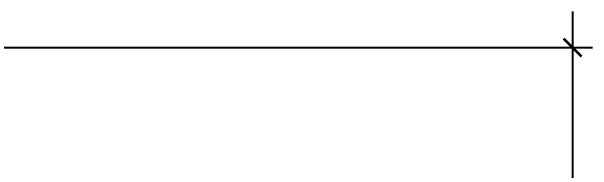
# Model space of a CAD drawing. Header units: inches. Extents: x 193287 to 241687, y 437648 to 550079.
# Drawn here: x 230971 to 231615, y 450696 to 450872 of the extents above; entities that cross this region are included whole.
import ezdxf

# ---------------------------------------------------------------- set-up
doc = ezdxf.new("R2010")
doc.units = ezdxf.units.IN
doc.header["$MEASUREMENT"] = 0
doc.layers.add('A-Dim-ID', color=9, linetype='Continuous', lineweight=20)
doc.styles.add('ST9', font='romans.shx', dxfattribs={"width": 0.8})
doc.dimstyles.new('DIM-20', dxfattribs={"dimscale": 1000, "dimtxt": 0.044, "dimasz": 0.035, "dimexe": 0.022, "dimexo": 0.022, "dimgap": 0.022, "dimtad": 1, "dimdec": 0, "dimzin": 0, "dimdsep": 46, "dimtxsty": 'ST9', "dimblk1": 'ARCHTICK', "dimblk2": 'ARCHTICK', "dimsah": 1, "dimcen": 0.088, "dimdle": 0.04, "dimclrd": 256, "dimclre": 256, "dimclrt": 3, "dimadec": 0, "dimazin": 0, "dimtfac": 1, "dimtdec": 0, "dimtix": 1, "dimtofl": 0, "dimtmove": 1, "dimatfit": 3, "dimldrblk": 'CLOSED', "dimfxl": 1, "dimtolj": 1, "dimtzin": 0, "dimarcsym": 0})

# ---------------------------------------------------------------- blocks, each defined once
blk = doc.blocks.new('_ARCHTICK')
at = {"color": 0, "linetype": 'ByBlock', "const_width": 0.15}
blk.add_lwpolyline([(-0.5, -0.5), (0.5, 0.5)], dxfattribs=at)
blk = doc.blocks.new('*D949')
at = {"layer": 'A-Dim-ID', "lineweight": -2, "transparency": 16777216}
for p, q in [((231592.79, 450872.06), (231592.79, 448295.62)), ((229557.18, 450832.06), (231614.79, 450832.06)), ((229557.18, 448335.62), (231614.79, 448335.62))]:
    blk.add_line(p, q, dxfattribs=at)
at = {"layer": 'Defpoints', "color": 0, "transparency": 16777216}
for p in [(229535.18, 450832.06, 0), (229535.18, 448335.62, 0), (231592.79, 448335.62)]:
    blk.add_point(p, dxfattribs=at)
at = {"layer": 'A-Dim-ID', "lineweight": -2, "transparency": 16777216, "xscale": 20, "yscale": 20, "zscale": 20}
for p, rotation in [((231592.79, 450832.06), 90), ((231592.79, 448335.62), 270)]:
    blk.add_blockref('_ARCHTICK', p, dxfattribs=dict(at, rotation=rotation))
at = {"layer": 'A-Dim-ID', "color": 3, "transparency": 16777216, "insert": (231550.79, 449583.84), "char_height": 40, "attachment_point": 5, "rotation": 90, "style": 'ST9'}
blk.add_mtext('\\A1;2496', dxfattribs=at)
blk = doc.blocks.new('_CLOSED')
at = {"color": 0, "linetype": 'ByBlock'}
for p, q in [((-1, 0.167), (0, 0)), ((-1, 0.167), (-1, -0.167)), ((0, 0), (-1, -0.167)), ((0, 0), (-1, 0))]:
    blk.add_line(p, q, dxfattribs=at)

msp = doc.modelspace()

# ---------------------------------------------------------------- dimensions: what is measured, and where the dimension line sits
at = {"layer": 'A-Dim-ID'}
dim = msp.add_linear_dim(base=(231592.793, 448335.616), p1=(229535.18, 450832.055, 0), p2=(229535.18, 448335.616, -0.001), angle=90, dimstyle='DIM-20', override={"dimtxt": 0.04, "dimasz": 0.02}, dxfattribs=at)
dim.commit()
dim.dimension.update_dxf_attribs({"geometry": '*D949', "text_midpoint": (231550.793, 449583.836)})

doc.saveas('drawing.dxf')
